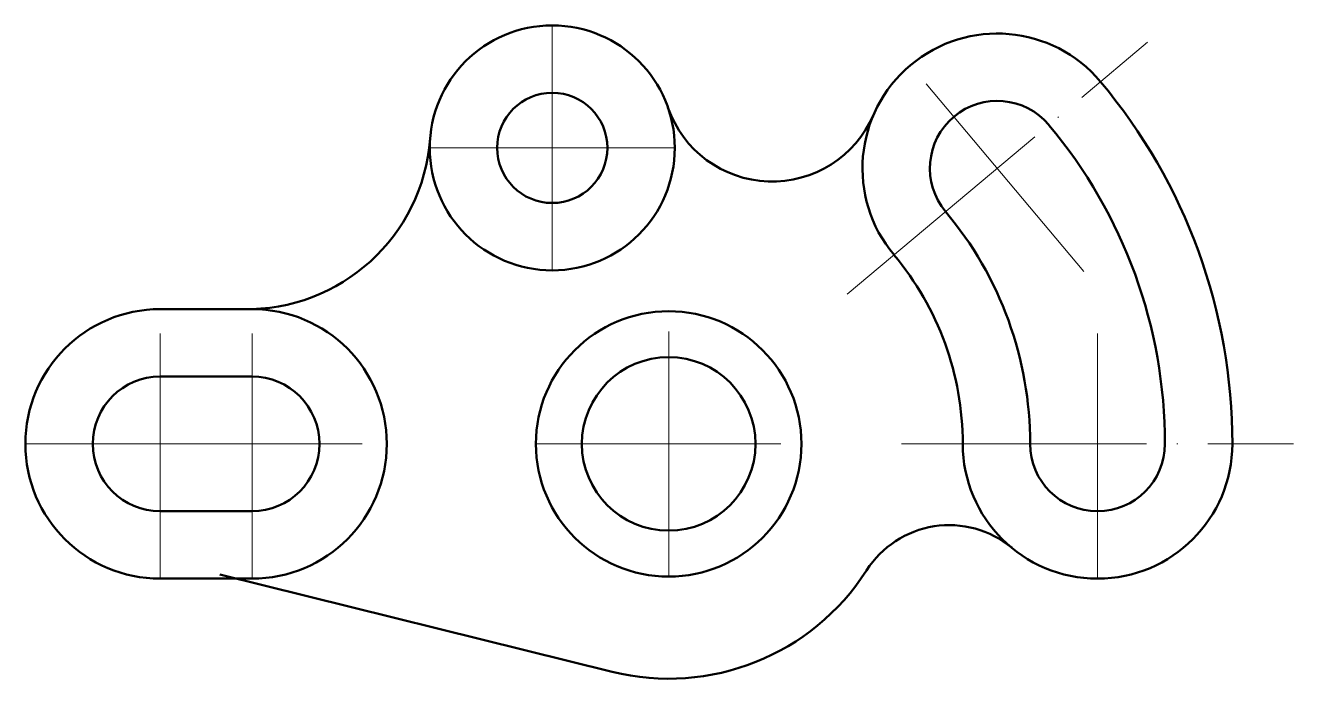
# Model space of a CAD drawing. Header units: millimetres. Extents: x 79 to 204, y 14 to 78.
import ezdxf

# ---------------------------------------------------------------- set-up
doc = ezdxf.new("R2010")
doc.units = ezdxf.units.MM
doc.linetypes.add('ACAD_ISO04W100', pattern=[30, 24, -2.95, 0.1, -2.95])
doc.layers.add('Contornos Visibles', color=7, linetype='Continuous', lineweight=50, true_color=0xffffff)
doc.layers.add('Ejes de revolución', color=6, linetype='ACAD_ISO04W100', lineweight=20, true_color=0xff00ff)

msp = doc.modelspace()

# ---------------------------------------------------------------- linework, layer by layer
at = {"layer": 'Contornos Visibles'}
for p, q in [((92.64, 50), (101.64, 50)), ((92.64, 43.4), (101.64, 43.4)), ((92.64, 30.2), (101.64, 30.2)), ((92.64, 23.6), (101.64, 23.6)), ((136.92, 14.48), (98.47, 23.99))]:
    msp.add_line(p, q, dxfattribs=at)
for centre, radius in [((131.04, 65.8), 12), ((131.04, 65.8), 5.4), ((142.44, 36.8), 13), ((142.44, 36.8), 8.5)]:
    msp.add_circle(centre, radius, dxfattribs=at)
for centre, radius, start, end in [((174.62, 63.8), 13.2, 40, 220), ((142.44, 36.8), 55.2, 0, 40), ((152.57, 73.3), 10.8, 199.1904, 336.6886), ((174.62, 63.8), 6.6, 40, 220), ((142.44, 36.8), 48.6, 0, 40), ((101.12, 68), 18, 268.7438, 355.8028), ((142.44, 36.8), 35.4, 0, 40), ((142.44, 36.8), 28.8, 0, 40), ((92.64, 36.8), 13.2, 90, 270), ((101.64, 36.8), 13.2, 270, 90), ((92.64, 36.8), 6.6, 90, 270), ((101.64, 36.8), 6.6, 270, 90), ((184.44, 36.8), 13.2, 180, 360), ((184.44, 36.8), 6.6, 180, 360), ((169.91, 19.24), 9.6, 50.3889, 147.398), ((142.44, 36.8), 23, 256.1019, 327.398)]:
    msp.add_arc(centre, radius, start, end, dxfattribs=at)
at = {"layer": 'Ejes de revolución'}
for p, q in [((131.04, 53.8), (131.04, 77.8)), ((159.91, 51.46), (189.32, 76.14)), ((183.1, 53.69), (166.13, 73.91)), ((119.04, 65.8), (143.04, 65.8)), ((92.64, 23.6), (92.64, 50)), ((101.64, 23.6), (101.64, 50)), ((142.44, 23.8), (142.44, 49.8)), ((184.44, 23.6), (184.44, 50)), ((79.44, 36.8), (105.84, 36.8)), ((88.44, 36.8), (114.84, 36.8)), ((129.44, 36.8), (155.44, 36.8)), ((165.24, 36.8), (203.64, 36.8))]:
    msp.add_line(p, q, dxfattribs=at)

doc.saveas('drawing.dxf')
